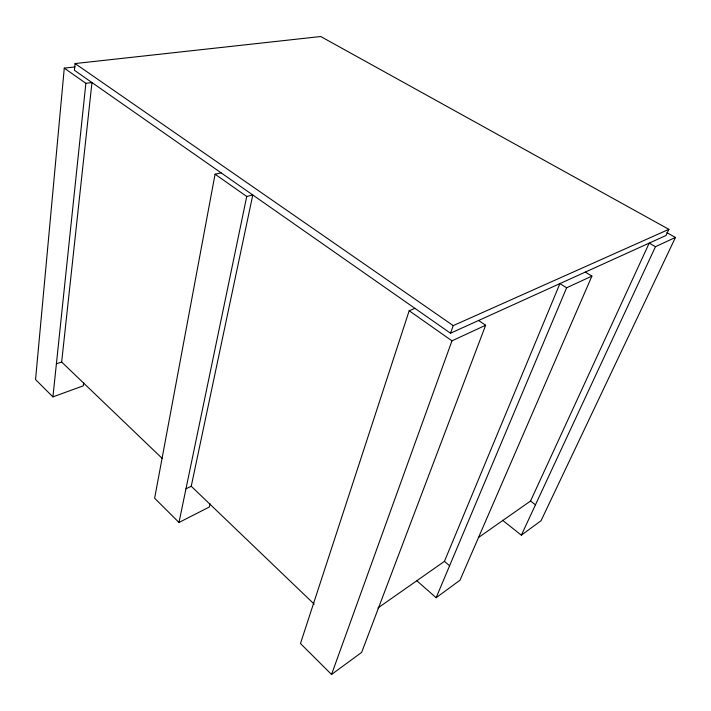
<?xml version="1.0" encoding="UTF-8"?>
<svg xmlns="http://www.w3.org/2000/svg" width="711" height="711" viewBox="0 0 711 711"><rect width="100%" height="100%" fill="white"/><g stroke="black" fill="none" stroke-linecap="round" stroke-linejoin="round"><path stroke-width="1.07" d="M75.09 66.914L64.274 68.132L35.55 379.567L52.925 396.88L83.311 385.824L83.711 382.571M75.073 63.555L74.415 70.282L450.507 333.219L666.011 235.492L668.891 229.342L320.732 36.519L75.073 63.555L453.227 325.62L668.891 229.342M52.925 396.88L85.862 83.32L64.274 68.132M162.188 458.399L61.661 362.023L91.959 82.547L85.862 83.32M221.139 172.862L215.069 174.195L154.634 498.215L178.976 522.478L209.354 506.996L210.083 503.788M178.976 522.478L246.735 196.476L252.778 194.983L191.241 486.262L185.971 488.812M414.957 308.37L409.18 310.743L300.469 643.517L331.539 674.481L361.65 652.378L485.631 325.256L478.592 320.483M450.507 333.219L453.227 325.62M331.539 674.481L451.965 340.827L485.631 325.256M377.897 608.003L444.437 561.37L559.913 283.609L566.623 287.786L591.899 276.09L585.304 272.091M416.957 580.878L436.136 597.72L566.623 287.786M591.899 276.09L459.999 580.203L436.136 597.72M478.459 537.534L530.539 501.042L649.196 243.118L655.471 246.681L675.45 237.438L666.838 232.648M502.535 520.248L521.35 535.179L655.471 246.681M675.45 237.438L541.044 520.719L521.35 535.179M56.391 363.81L61.661 362.023M215.069 174.195L246.735 196.476M409.18 310.743L451.965 340.827M530.539 501.042L535.463 504.819M444.437 561.37L449.592 565.752M191.241 486.262L314.226 604.172"/></g></svg>
